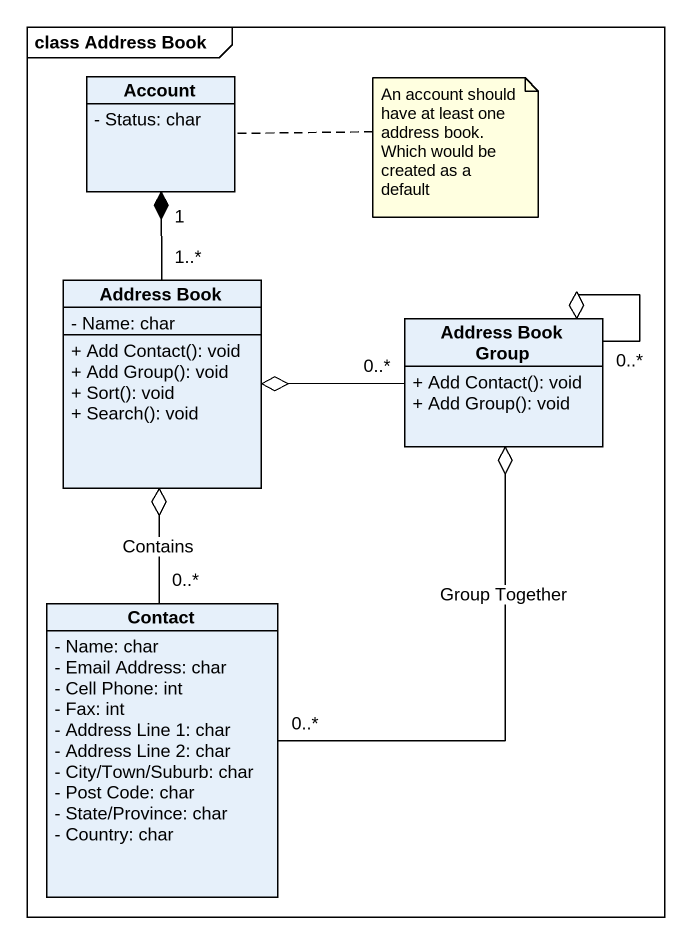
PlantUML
@startuml
mainframe class Address Book
hide circle
hide empty members
skinparam classAttributeIconSize 0
class Account {
  - Status: char
}
class "Address Book" as Address_Book {
  - Name: char
  + Add Contact(): void
  + Add Group(): void
  + Sort(): void
  + Search(): void
}
class "Address Book Group" as Address_Book_Group {
  + Add Contact(): void
  + Add Group(): void
}
class Contact {
  - Name: char
  - Email Address: char
  - Cell Phone: int
  - Fax: int
  - Address Line 1: char
  - Address Line 2: char
  - City/Town/Suburb: char
  - Post Code: char
  - State/Province: char
  - Country: char
}
Address_Book "1..*" -up-* "1" Account
Address_Book_Group "0..*" -left-o Address_Book
Address_Book_Group "0..*" --o Address_Book_Group
Contact "0..*" -up-o Address_Book : Contains
Contact "0..*" -up-o Address_Book_Group : Group Together
note right of Account : An account should have at least one address book. Which would be created as a default
@enduml
